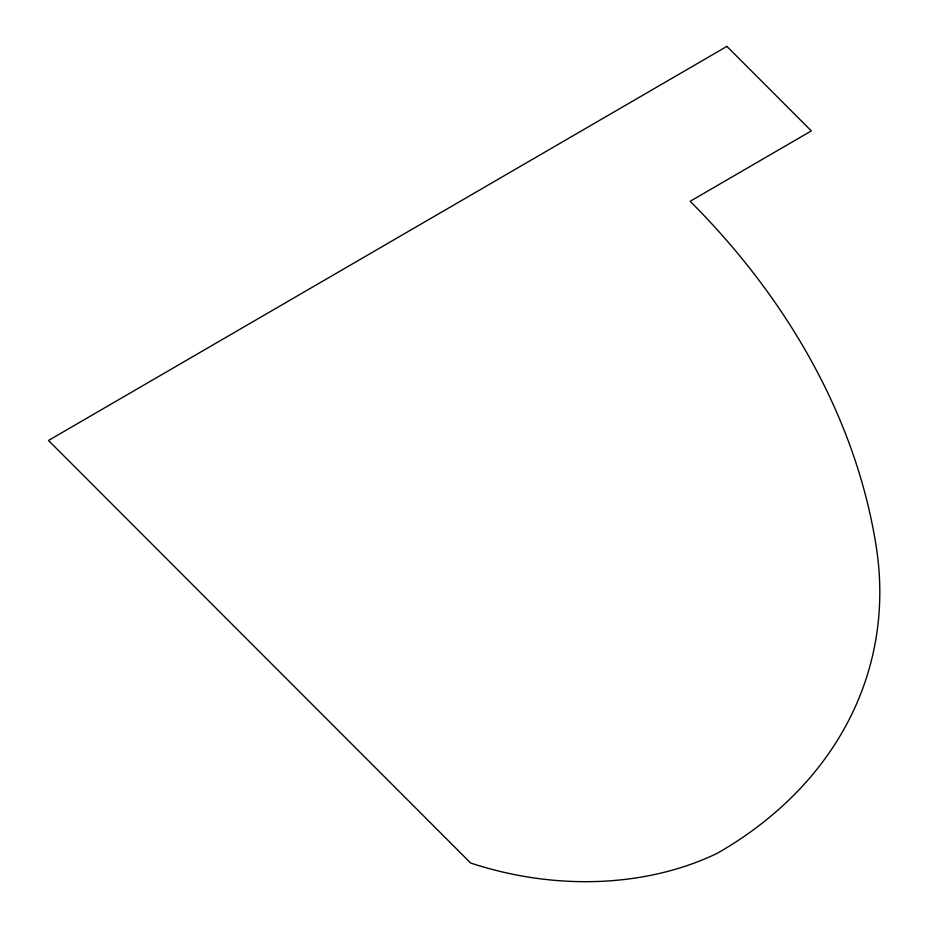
<?xml version="1.0" encoding="UTF-8"?>
<svg xmlns="http://www.w3.org/2000/svg" width="928" height="928" viewBox="0 0 928 928"><rect width="100%" height="100%" fill="white"/><g stroke="black" fill="none" stroke-linecap="round" stroke-linejoin="round"><path stroke-width="1.39" d="M726.891 46.4L48.476 440.475L470.635 863.017A284.641 217.407 14.2 0 0 717.344 853.261A473.57 361.711 14.2 0 0 876.67 549.527A792.106 605.01 14.2 0 0 690.177 201.283L811.327 130.906L726.891 46.4"/></g></svg>
